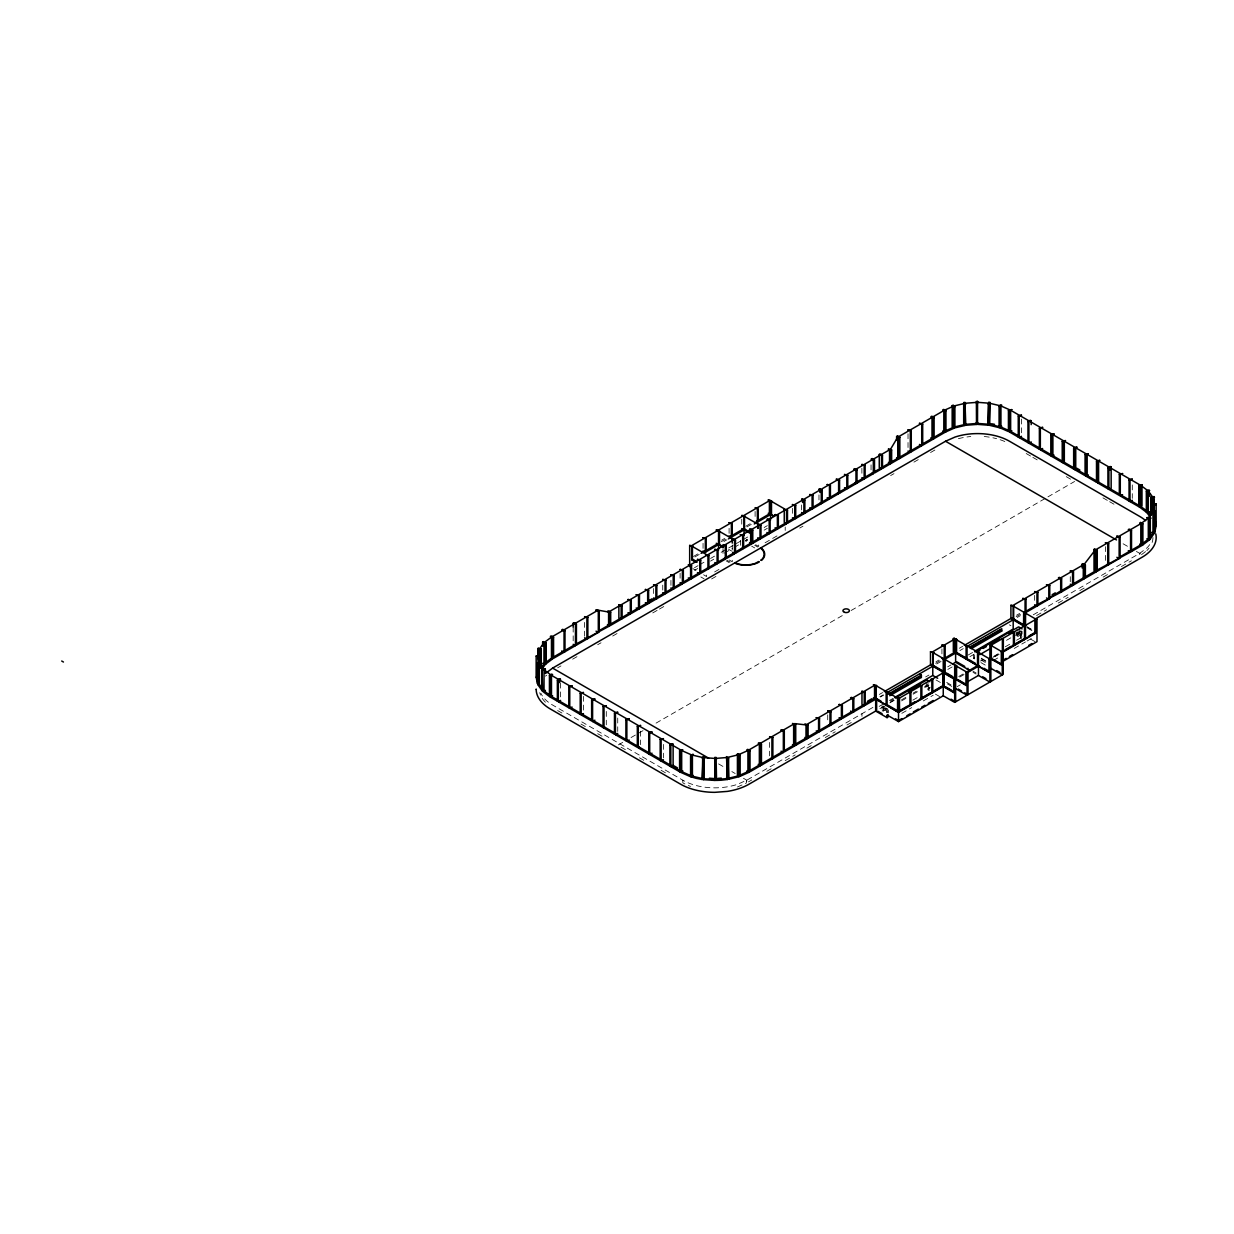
<?xml version="1.0" encoding="UTF-8"?>
<svg xmlns="http://www.w3.org/2000/svg" width="1234" height="1234" viewBox="0 0 1234 1234"><rect width="100%" height="100%" fill="white"/><g stroke="black" fill="none" stroke-linecap="round" stroke-linejoin="round"><path stroke-width="0.75" stroke-dasharray="5 3.75" d="M545.428 676.139L546.662 675.214M1145.522 551.613L1140.031 555.747L1140.031 553.11M693.462 556.441L697.92 553.865M721.674 540.168L724.636 538.44M745.799 526.224L752 522.645M694.881 556.95L699.539 554.251M721.319 541.68L725.777 539.104M746.94 526.887L753.141 523.309M723.957 541.479L726.919 539.767M694.511 567.702L697.966 565.712M699.616 564.756L704.583 561.886M710.537 558.462L714.532 556.148M721.134 552.338L747.665 537.021M764.154 527.504L767.347 525.653M694.511 570.355L697.719 568.504M710.537 561.1L713.73 559.249M724.404 553.094L732.58 548.374M734.215 547.418L740.755 543.639M764.154 530.142L767.347 528.291M714.625 571.928L721.042 568.226M765.08 542.79L779.456 534.492M557.629 667.841L560.961 665.913M572.653 659.172L579.317 655.316M597.688 644.719L601.02 642.791M612.712 636.034L619.391 632.178M652.771 612.912L657.784 610.012M659.45 609.056L664.463 606.156M711.617 578.947L718.157 575.152M799.725 528.059L802.948 526.208M890.639 475.568L893.971 473.655M913.931 462.133L918.929 459.249M930.559 452.523L937.223 448.682M622.723 742.359L617.725 745.259L617.725 742.621M631.068 737.546L646.061 728.893M656.072 723.109L842.822 615.288M851.167 610.475L1046.262 497.842M1047.928 496.87L1074.598 481.476M879.302 694.464L882.603 692.567M935.943 661.763L938.935 660.036M959.296 648.282L962.628 646.354M1016.538 615.226L1019.654 613.437M935.588 663.29L941.573 659.835M1016.122 616.784L1020.796 614.085M879.935 696.732L883.236 694.835M936.729 663.954L941.218 661.362M959.913 650.565L963.245 648.637M1017.263 617.447L1020.379 615.643M880.428 696.994L883.482 695.236M872.916 707.39L746.786 780.197L737.423 784.346A45.226 26.115 0 0 1 682.834 780.197L552.616 705.03A45.226 26.115 0 0 1 540.908 693.323M925.639 676.942L928.94 675.044M1033.259 614.81L1139.707 553.356L1146.895 547.942A45.226 26.115 0 0 0 1151.415 541.649M748.452 781.878L751.799 779.95M766.823 771.281L773.502 767.425M785.179 760.668L795.205 754.884M806.882 748.143L813.561 744.287M825.253 737.546L835.264 731.762M846.94 725.021L853.619 721.165M879.163 706.419L883.852 703.704M889.436 700.48L893.138 698.336M947.681 666.854L950.982 664.956M968.243 654.992L973.225 652.107M1036.591 615.535L1046.571 609.766M1058.217 603.04L1068.181 597.287M1079.827 590.562L1086.491 586.721M1103.119 577.111L1109.767 573.27M1121.413 566.56L1131.393 560.791M890.393 700.974L893.694 699.061M890.424 702.053L893.724 700.156M879.935 708.609L883.236 706.696M889.837 702.886L894.804 700.033M947.805 669.414L952.509 666.715M969.909 656.658L974.891 653.789M884.963 706.527L883.251 707.514L885.534 708.84L887.246 707.853M973.41 654.73L973.41 658.246L975.122 657.259M1021.521 638.456L1020.364 637.793L1020.364 630.975L1021.521 631.638L1021.521 635.818L1020.364 635.155L1022.076 634.168L1019.747 632.826L1018.035 633.813L1016.878 633.135L1018.59 632.147L1018.59 634.785L1016.878 635.788L1016.878 628.97M882.094 711.046L883.822 710.044L884.963 710.707L884.963 707.93M901.545 699.817L906.496 696.948M913.114 693.138L916.415 691.225M924.682 686.459L927.983 684.546M1016.816 633.273L1021.629 630.481M901.576 700.897L906.527 698.028M913.129 694.218L918.081 691.364M924.682 687.554L929.696 684.654L929.696 688.834L927.983 689.821L927.983 681.692M1006.497 640.323L1011.51 637.423M1013.176 636.466L1021.521 631.638M925.13 686.197L926.271 686.86L927.983 685.873L926.842 685.209M888.387 709.905L888.387 712.681L887.246 712.033L885.534 713.021L885.534 707.745L889.637 710.105M928.554 685.394L928.554 688.171L930.266 687.184M1016.878 635.788L1018.035 636.451L1019.747 635.464L1022.076 636.806L1022.076 631.376M1020.364 637.793L1022.076 636.806M912.836 700.156L919.438 696.346M980.567 661.054L982.85 659.743M1005.34 646.755L1010.152 643.978M1016.585 640.261L1023.001 636.559M958.756 676.51L963.446 673.795M993.879 656.241L998.414 653.619M992.83 657.383L998.877 653.897M959.713 677.065L964.402 674.35M994.82 656.781L999.355 654.159M901.823 713.329L911.741 707.606M923.31 700.927L933.228 695.205M993.324 660.514L999.741 656.797M1014.209 648.452L1025.454 641.958M1027.058 641.032L1031.871 638.256M957.198 686.644L960.314 684.839M737.423 786.983L746.369 783.035L746.369 780.397M1026.194 453.526L1031.192 456.41M1032.873 457.382L1037.871 460.267M1066.253 476.648L1071.266 479.548M1102.98 497.857L1107.993 500.757M1109.659 501.714L1114.672 504.598M1123.11 543.778L1128.092 546.647M1136.391 551.444L1139.707 553.356L1139.707 555.994M1027.058 626.718L1033.043 630.158M1026.58 626.98L1034.061 631.299M1027.598 628.121L1032.087 630.713M1009.381 624.851L1010.908 625.731M1030.591 639.089L1035.079 641.68M1015.783 632.07L1022.307 635.834M1015.89 633.227L1018.59 634.785M981.246 658.154L987.169 661.563M981.477 658.941L987.339 662.334M981.015 659.989L986.938 663.414M973.41 658.246L974.567 658.91L974.567 654.73M980.922 662.581L986.907 666.036M755.64 544.718L758.694 546.477L758.694 542.79M972.901 671.142L976.156 673.024M754.699 545.274L757.738 547.032M973.04 672.314L976.032 674.042M751.645 546.153L754.699 547.911M728.631 549.331L731.685 551.089M946.663 682.371L951.136 684.963M947.465 683.929L952.37 686.767M729.201 559.989L732.256 561.748L732.256 558.061M936.051 679.98L940.94 682.803M727.104 560.313L730.158 562.072M726.163 560.868L729.201 562.627M928.554 688.171L929.696 688.834M927.983 689.821L929.356 690.624M935.341 694.079L939.83 696.67M692.906 568.627L695.961 570.386M703.565 574.782L706.619 576.54L706.619 572.854M700.866 576.972L704.059 578.808M718.574 763.908L725.222 767.749M731.855 771.574L735.171 773.502M743.47 778.284L746.786 780.197L746.786 782.834M557.629 710.553L564.308 714.409M580.998 724.049L587.677 727.906M597.688 733.69L604.367 737.546M621.057 747.187L627.736 751.028M639.428 757.784L644.426 760.668M661.131 770.309L667.795 774.165M1132.288 484.916L1132.288 498.351M1105.448 546.631L1105.448 561.979M1070.279 576.679L1070.279 582.325M1034.647 595.359L1034.647 602.886M1021.49 419.036L1021.49 434.383M1019.747 628.646L1019.747 635.464M1018.035 629.633L1018.035 636.451M941.928 648.883L941.928 654.544M926.271 682.68L926.271 686.86M908.023 433.766L908.023 449.114M887.246 709.241L887.246 712.033M886.675 708.393L886.675 711.925M883.822 705.879L883.822 710.044M883.251 706.419L883.251 711.694M882.094 705.755L882.094 709.272M871.05 464.848L871.05 470.493M861.964 713.699L861.964 716.337M861.887 468.241L861.887 475.784M827.706 714.841L827.706 722.368M818.975 494.911L818.975 500.557M801.606 504.937L801.606 510.583M792.459 508.331L792.459 515.874M785.21 527.026L785.21 530.419M769.63 742.436L769.63 755.856M755.1 511.431L755.1 518.974M741.742 519.144L741.742 526.687M740.385 540.291L740.385 545.937M732.256 544.981L732.256 550.626M729.093 528.337L729.093 533.983M723.016 548.42L723.016 555.963M703.056 543.361L703.056 549.022M682.834 780.197L682.834 782.834A45.226 26.115 0 0 0 690.516 786.397M680.104 573.208L680.104 580.736M670.941 580.366L670.941 586.027M663.414 744.411L663.414 757.846M662.751 585.101L662.751 590.762M653.588 588.51L653.588 596.053M640.569 731.222L640.569 744.657M617.725 718.034L617.725 731.469M606.295 711.447L606.295 724.867M584.607 622.414L584.607 637.762M583.451 696.331L583.451 711.679M573.178 627.088L573.178 642.436M560.606 683.142L560.606 698.49M545.428 702.254A45.226 26.115 0 0 1 539.752 692.613M1152.957 537.53A45.226 26.115 0 0 1 1151.415 544.287M1149.039 548.158A45.226 26.115 0 0 1 1146.895 550.58M958.386 438.687A45.226 26.115 0 0 1 970.772 436.527M984.254 436.527A45.226 26.115 0 0 1 996.64 438.687M1000.126 439.736A45.226 26.115 0 0 1 1005.047 441.633"/><path stroke-width="1.5" d="M977.513 424.373L977.575 402.33L988.419 403.132L988.095 425.175L977.513 424.373L977.636 422.506M536.173 656.072L539.52 655.547L536.173 656.072L536.142 677.327L537.53 683.806L539.15 683.621M536.142 689.204L536.173 689.05A48.481 27.996 0 0 0 550.333 708.979L680.536 784.161A48.512 28.012 0 0 0 714.81 792.336L727.35 791.395A48.512 28.012 0 0 0 749.069 784.161L875.677 711.062L887.092 717.664L888.048 714.471M1152.818 511.601L1152.818 503.935L1156.104 503.811L1156.181 525.684L1154.793 532.132L1154.793 511.03L1151.415 511.308L1154.793 511.03M1153.158 510.907L1154.561 504.567M783.158 751.29L760.298 764.478L761.455 765.142L761.455 744.04L759.157 742.729L758.216 743.269L760.499 744.596L760.499 765.697L750.025 771.744L750.025 750.642L747.742 749.316L746.786 749.871L749.069 751.182L749.069 772.283L740.153 776.294L740.153 755.193L738.163 753.696L737.423 754.02L739.027 755.624L739.027 776.726L728.615 779.271L728.615 758.17L726.518 756.627L727.35 779.518L721.134 780.227L716.538 780.397L716.106 757.414L714.81 757.522L715.196 780.459L703.596 779.672L704.012 756.689L703.102 756.627L702.269 779.518L696.269 778.346L691.796 777.065L691.796 755.964L693.045 754.221L690.577 755.624L690.577 776.726L680.536 772.283L680.536 751.182L682.834 749.871L679.595 750.642L679.595 771.744L680.736 771.08L680.736 749.979L551.475 675.353L551.475 696.454L569.938 707.113L568.797 707.776L558.323 701.73L558.323 680.628L560.606 679.302L559.665 678.762L557.367 680.073L557.367 701.174L558.524 700.526M703.596 779.672L704.012 777.806M537.885 655.424L539.351 649.223L539.351 684.33L542.513 688.773M988.095 425.175L988.742 402.207L990.054 402.361L989.221 425.252L999.077 427.612L999.802 426.763L999.802 405.662L989.637 403.256L989.637 424.357L999.802 426.763M989.221 425.252L990.054 423.463M702.269 779.518L702.686 757.522L692.413 755.1L692.413 776.201L702.686 778.623M543.562 690.269L542.034 690.624L537.793 684.577L538.225 648.251L541.263 648.976L541.263 668.165M1150.983 514.455L1150.983 497.194L1154.099 496.577L1154.53 532.903L1150.289 538.949L1150.289 517.848L1146.895 517.617L1150.289 517.848M890.501 449.284L897.75 437.175L897.75 458.277L891.951 461.639M1152.972 511.555L1148.761 517.493L1148.761 538.595M1149.81 537.114L1152.972 532.656L1152.972 497.549L1154.453 503.873M540.908 664.817L541.263 648.976M542.297 668.627L545.428 664.278L545.983 642.744L542.636 642.235L542.636 646.076M691.796 777.065L693.045 775.322M540.816 668.242L544.024 663.799L544.024 642.698L539.752 648.606L539.752 656.287M1084.239 564.277L1095.16 550.056L1095.16 571.157L1085.797 576.556M999.077 427.612L999.077 406.51L1000.543 404.798L1001.746 405.153L1000.126 406.757L1000.126 427.859L1008.425 431.545L1008.425 410.444L1011.787 409.595L1008.425 410.444M1000.126 427.859L1001.746 426.254M690.577 776.726L691.395 775.924L691.395 754.822L681.677 750.534L681.677 771.636L691.395 775.924M1149.687 518.542L1149.687 539.644L1142.885 544.857L1141.712 544.179L1141.712 523.077L1148.299 518.079L1148.299 539.181L1141.712 544.179M544.688 663.275L551.475 658.2L551.475 637.099L544.688 642.174L544.688 663.275L545.983 663.846L552.616 658.863L552.616 637.762L550.333 636.436L551.289 635.896L553.572 637.207L553.572 658.308L564.046 652.262L564.046 631.16L561.748 629.849L562.704 629.294L564.987 630.62L564.987 651.722L563.845 651.058M545.428 673.502L552.616 668.103L945.537 441.248L954.9 437.098A45.226 26.115 0 0 1 1009.489 441.248L1139.707 516.429A45.226 26.115 0 0 1 1145.661 520.671M759.326 561.917L759.172 562.025A18.896 10.905 0 0 1 734.538 563.074M761.347 560.437L761.949 560.005A18.896 10.905 0 0 0 760.977 547.803M1141.99 524.342L1142.885 523.756L1140.54 522.398L1139.707 523.015L1141.99 524.342L1141.99 545.443L1131.516 551.49L1130.375 550.827M689.667 545.443L692.906 546.215L689.667 545.443L689.667 566.653M691.765 545.551L769.399 500.726L769.399 513.915L756.241 521.519L757.383 522.183L757.383 508.994L755.1 507.668L758.154 508.547L758.154 521.735L756.997 521.072M706.11 538.595L703.056 537.716L706.11 538.595L706.11 551.783L704.969 551.12M719.499 530.867L716.26 530.096L719.499 530.867L719.499 544.055L706.11 551.783M732.148 523.555L729.093 522.676L732.148 523.555L732.148 536.744L731.006 536.096M744.04 516.691L744.981 516.151L741.742 515.38L744.04 516.691L744.04 535.433M771.497 500.834L768.258 500.063L771.497 500.834L771.497 514.023L758.154 521.735M573.178 627.088L573.178 623.247L574.134 622.707L576.417 624.018L576.417 645.12L575.275 644.472L609.735 625.885L609.735 612.696L607.452 611.385L608.408 610.83L610.691 612.157L610.691 625.345L621.149 619.298L621.149 606.11L618.866 604.783L618.866 617.972L621.149 619.298M896.609 440.353L896.609 436.527L897.565 435.972L899.848 437.283L899.848 458.4L898.707 457.737L921.551 444.548M552.431 636.559L598.12 610.167L608.593 612.033L608.593 625.222L599.616 630.404M909.18 430.589L898.707 436.635L898.892 458.94L891.642 463.136L891.642 449.947L888.403 449.176L891.642 449.947M910.121 430.034L920.595 423.987M921.551 423.447L932.009 417.401L932.009 438.502L923.047 443.685M932.966 416.845L943.825 410.583L943.809 431.684L932.966 437.947L934.107 438.61L944.966 432.347L944.966 411.246L942.683 409.935L943.655 409.395L945.954 410.721L945.954 431.823L953.99 428.26L953.99 407.158L952.17 405.585L953.28 405.153L954.9 406.757L954.9 427.859L964.957 425.468L964.957 404.351L963.692 402.608L964.973 402.361L965.806 425.252L976.495 424.45L976.387 402.392L965.389 403.256M552.616 637.762L553.572 637.207M564.046 631.16L564.987 630.62M573.178 623.247L576.417 624.018M587.847 617.432L584.607 616.661L587.847 617.432L587.847 638.533L586.69 637.87M599.261 610.83L596.022 610.059L599.261 610.83L599.261 631.931M899.848 437.283L896.609 436.527M911.263 430.697L908.023 429.926L911.263 430.697L911.263 451.798L910.121 451.135M922.693 424.095L919.453 423.339L922.693 424.095L922.693 445.212L933.166 439.165L933.166 418.064L930.868 416.737L931.824 416.182L934.107 417.508L934.107 438.61M933.166 418.064L934.107 417.508M944.966 411.246L945.954 410.721M701.097 553.356L718.358 543.392M730.235 536.528L743.84 528.676L748.035 531.098M691.95 546.77L691.95 559.958L692.906 559.403L695.961 561.162M728.415 538.903L731.376 537.191L731.376 524.003M732.148 536.744L744.981 529.34M754.283 523.972L757.383 522.183M618.866 604.783L622.106 605.555L622.106 618.743L620.964 618.08M732.256 543.099L732.256 539.335L733.197 538.78L735.479 540.091L735.479 553.279L734.338 552.631M749.532 533.119L749.532 529.34L750.488 528.8L752.771 530.111L752.771 543.299L751.629 542.652M757.738 528.383L757.738 524.604L758.694 524.064L760.977 525.375L760.977 538.564L769.183 533.828L769.183 520.64L766.9 519.329L767.841 518.774L770.124 520.1L770.124 533.289L768.983 532.625M784.253 509.303L786.536 510.614L786.536 523.818L784.253 522.491L784.253 509.303L787.493 510.074L787.493 523.262L786.351 522.599M804.846 500.048L801.606 499.276L804.846 500.048L804.846 513.236L803.704 512.573M822.214 490.021L818.975 489.266L822.214 490.021L822.214 503.21L821.057 502.562M879.256 454.451L881.539 455.778L881.539 468.966L879.256 467.64L879.256 454.451L880.197 453.911L882.48 455.223L882.48 468.411L881.338 467.763L889.544 463.012L889.544 449.824L734.338 539.443M609.55 611.493L620.008 605.447M620.964 604.891L629.17 600.156M630.127 599.616L637.376 595.42M638.317 594.881L646.523 590.13M647.48 589.59L654.73 585.394M655.686 584.854L663.892 580.119M664.833 579.564L672.083 575.383M673.039 574.828L681.245 570.093M682.201 569.537L689.451 565.357M690.392 564.802L698.598 560.066M699.555 559.526L706.804 555.331M707.761 554.791L715.967 550.056M716.908 549.5L724.157 545.32M725.114 544.765L733.397 539.983M609.735 612.696L610.691 612.157M621.149 606.11L622.106 605.555M631.268 600.264L628.029 599.493L631.268 600.264L631.268 613.452L630.127 612.804L609.55 624.682M639.459 595.528L636.235 594.757L639.459 595.528L639.459 608.717L638.317 608.069M648.621 590.253L645.382 589.482L648.621 590.253L648.621 603.441L647.48 602.778L631.577 611.956M656.827 585.518L653.588 584.746L656.827 585.518L656.827 598.706L655.686 598.043M665.974 580.227L662.751 579.456L665.974 580.227L665.974 593.415L664.833 592.752L648.93 601.945M674.18 575.491L670.941 574.72L674.18 575.491L674.18 588.68L673.039 588.016M683.343 570.201L680.104 569.429L683.343 570.201L683.343 583.389L690.593 579.209L690.593 566.02L688.31 564.694L691.549 565.465L691.549 578.653L690.392 577.99M690.593 566.02L691.549 565.465M700.696 560.174L697.457 559.418L700.696 560.174L700.696 573.363L707.946 569.183L707.946 555.994L705.663 554.683L708.902 555.439L708.902 568.627L707.761 567.979M707.946 555.994L708.902 555.439M718.049 550.163L714.825 549.392L718.049 550.163L718.049 563.352L725.314 559.156L725.314 545.968L723.016 544.657L726.255 545.428L726.255 558.616L734.538 553.835L734.538 540.646L732.256 539.335M725.314 545.968L726.255 545.428M734.538 540.646L735.479 540.091M743.624 535.402L740.385 534.63L743.624 535.402L743.624 548.59L751.814 543.855L751.814 530.666L749.532 529.34M751.814 530.666L752.771 530.111M757.738 524.604L760.977 525.375M769.183 520.64L770.124 520.1M778.33 515.365L775.091 514.593L778.33 515.365L778.33 528.553L777.189 527.89L761.471 536.96M786.536 510.614L787.493 510.074M795.699 505.338L792.459 504.567L795.699 505.338L795.699 518.527L794.557 517.864M813.052 495.312L809.812 494.541L813.052 495.312L813.052 508.501L811.91 507.837M830.405 485.286L827.181 484.53L830.405 485.286L830.405 498.474L829.263 497.826M839.567 480.011L836.328 479.239L839.567 480.011L839.567 493.199L838.426 492.536M847.773 475.275L844.534 474.504L847.773 475.275L847.773 488.463L846.632 487.8M856.998 469.938L854.715 468.627L853.681 469.213L855.98 470.54L856.998 469.938L856.998 483.126L855.856 482.479M865.127 465.249L861.887 464.478L865.127 465.249L865.127 478.437L863.985 477.774L873.364 472.36M874.505 459.835L872.222 458.508L871.05 459.187L873.333 460.513L874.505 459.835L874.505 473.023L881.539 468.966M881.539 455.778L882.48 455.223M647.788 601.282L652.138 598.768M732.718 552.246L734.538 553.835M553.927 656.797L574.319 645.012M666.283 591.919L682.201 582.726M683.651 581.893L698.598 573.255M701.005 571.866L715.967 563.244M716.908 562.689L725.114 557.953M726.764 556.997L742.482 547.927M744.117 546.986L759.836 537.916M778.839 526.933L863.029 478.329M874.767 471.558L880.397 468.303M564.987 651.722L575.46 645.675L575.46 624.574M576.417 645.12L586.89 639.073L586.89 617.972M587.847 638.533L598.305 632.487L598.305 611.385M622.106 618.743L630.312 614.008L630.312 600.819M631.268 613.452L638.518 609.272L638.518 596.084M639.459 608.717L647.665 603.981L647.665 590.793M648.621 603.441L655.871 599.246L655.871 586.057M656.827 598.706L665.033 593.97L665.033 580.782M665.974 593.415L673.224 589.235L673.224 576.031M674.18 588.68L682.387 583.944L682.387 570.756M691.549 578.653L699.74 573.918L699.74 560.73M708.902 568.627L717.108 563.892L717.108 550.703M735.479 553.279L742.667 549.145L742.667 535.957M752.771 543.299L760.021 539.119L760.021 525.931M770.124 533.289L777.389 529.093L777.389 515.905M778.33 528.553L786.536 523.818M787.493 523.262L794.742 519.067L794.742 505.878M795.699 518.527L803.889 513.791L803.889 500.603M804.846 513.236L812.095 509.056L812.095 495.867M813.052 508.501L821.258 503.765L821.258 490.577M822.214 503.21L829.464 499.03L829.464 485.841M830.405 498.474L838.611 493.739L838.611 480.55M839.567 493.199L846.817 489.003L846.817 475.815M847.773 488.463L855.98 483.728L855.98 470.54M856.998 483.126L864.17 478.993L864.17 465.804M865.127 478.437L873.333 473.702L873.333 460.513M882.48 468.411L890.686 463.676L890.686 450.487M899.848 458.4L910.322 452.354L910.322 431.252M911.263 451.798L921.736 445.752L921.736 424.65M542.636 670.216L545.428 669.275L542.034 669.522L542.636 691.318L549.438 696.531L549.438 675.43L551.783 674.072L552.616 674.689L550.333 676.016L550.333 697.117L557.367 701.174M1018.251 415.966L1021.49 415.195L1018.251 415.966L1018.251 437.067L1019.392 436.42M550.333 697.117L552.616 695.791M1009.489 410.907L1009.489 432.008L1011.787 430.697M568.797 686.675L572.036 685.903L568.797 686.675L568.797 707.776M1019.392 415.303L1010.646 410.259L1010.646 431.36L1029.11 442.019L1027.968 442.682L1027.968 421.581L1030.251 420.254L1031.192 420.809L1031.192 424.635M1027.968 421.581L1031.192 420.809M558.323 701.73L560.606 700.403M1019.207 416.521L1019.207 437.623L1021.49 436.296M580.211 693.261L583.451 692.49L580.211 693.261L580.211 714.363L581.368 713.715L591.287 719.437M1039.383 428.167L1042.622 427.396L1039.383 428.167L1039.383 449.269L1040.524 448.605L1051.954 455.207L1051.954 434.106L1041.481 428.059M569.753 687.215L569.753 708.316L572.036 707.005M1028.909 422.121L1028.909 443.222L1031.192 441.911M591.641 699.863L594.881 699.092L591.641 699.863L591.641 720.964L581.168 714.918L581.168 693.817M1050.813 434.769L1054.037 433.998L1050.813 434.769L1050.813 455.87L1051.954 455.207M581.168 714.918L583.451 713.591M1040.339 428.722L1040.339 449.824L1042.622 448.497M603.056 706.45L606.295 705.678L603.056 706.45L603.056 727.551L604.197 726.903M1062.227 441.356L1065.466 440.584L1062.227 441.356L1062.227 462.457L1063.369 461.794L1063.369 440.692L1052.895 434.646L1052.895 455.762L1063.369 461.794M592.598 700.403L592.598 721.504L594.881 720.193M1051.754 435.309L1051.754 456.41L1054.037 455.099M614.486 713.051L617.725 712.28L614.486 713.051L614.486 734.153L615.627 733.49M1073.657 447.957L1076.881 447.186L1073.657 447.957L1073.657 469.059L1074.799 468.396L1064.325 462.349L1063.184 463.012L1063.184 441.911M604.012 707.005L604.012 728.106L605.154 727.443M625.9 719.638L629.139 718.867L625.9 719.638L625.9 740.739L627.042 740.091L636.975 745.814M1085.072 454.544L1088.311 453.773L1085.072 454.544L1085.072 475.645L1074.598 469.599L1074.598 448.497M615.442 713.591L615.442 734.708L617.725 733.382M1074.598 469.599L1076.881 468.288L1079.873 470.015M637.33 726.24L640.569 725.469L637.33 726.24L637.33 747.341L626.857 741.295L626.857 720.193M1096.502 461.146L1099.725 460.375L1096.502 461.146L1096.502 482.247L1097.643 481.584L1087.169 475.537L1087.169 454.436L1097.643 460.483L1097.442 482.787L1107.916 488.834L1109.057 488.186M626.857 741.295L629.139 739.984M1086.028 455.099L1086.028 476.201L1088.311 474.874M648.745 732.826L651.984 732.055L648.745 732.826L648.745 753.928L649.886 753.28M1107.916 488.834L1107.916 467.732L1111.155 466.961L1111.155 488.062L1108.872 489.389L1108.872 468.288L1111.155 466.961M638.287 726.78L638.287 747.897L639.428 747.233M1097.442 482.787L1098.584 482.139L1120.487 494.772M660.175 739.428L663.414 738.657L660.175 739.428L660.175 760.53L661.316 759.866M1119.331 474.334L1122.57 473.563L1119.331 474.334L1119.331 495.436L1108.872 489.389M649.701 733.382L649.701 754.483L651.984 753.172M671.018 765.481L669.877 766.129L669.877 745.028L672.16 743.716L673.116 744.256L673.116 765.358L677.497 767.887M1129.048 479.933L1132.288 479.162L1129.048 479.933L1129.048 501.035L1130.19 500.372M669.877 745.028L673.116 744.256M661.131 739.984L661.131 761.085L663.414 759.758M1120.287 474.874L1120.287 495.975L1122.57 494.664M1121.428 495.328L1139.892 505.986L1138.751 506.65L1138.751 485.533L1141.99 484.777L1141.99 505.878L1139.707 507.189L1146.34 512.172L1147.635 511.601L1140.848 506.526L1140.848 485.425L1147.635 490.5M1138.751 485.533L1141.99 484.777M670.833 745.583L670.833 766.684L673.116 765.358M1130.005 480.489L1130.005 501.59L1132.288 500.264M680.536 772.283L682.834 770.972M1094.018 549.392L1096.301 550.719L1096.301 571.82L1094.018 570.494L1094.018 549.392L1097.257 550.163L1097.257 571.265L1096.116 570.602L1130.575 552.03L1130.575 530.928L1128.292 529.617L1129.233 529.062L1131.516 530.389L1131.516 551.49M748.884 749.979L759.357 743.932L759.357 765.034L750.38 770.217M760.298 743.377L793.632 724.142L793.632 745.243L784.654 750.426M1096.116 549.5L1106.59 543.469M1107.53 542.914L1118.004 536.867M1118.96 536.312L1129.434 530.265M1130.375 529.725L1140.848 523.679L1140.848 544.78L1120.457 556.549M749.069 751.182L750.025 750.642M760.499 744.596L761.455 744.04M772.87 737.454L769.63 736.683L772.87 737.454L772.87 758.555L771.728 757.892M784.3 730.852L781.06 730.081L784.3 730.852L784.3 751.953L794.773 745.907L794.773 724.805L792.49 723.479L795.729 724.25L795.729 745.351L794.573 744.704L806.003 738.102L806.003 724.913L794.573 723.602M794.773 724.805L795.729 724.25M1096.301 550.719L1097.257 550.163M1108.672 543.577L1105.448 542.806L1108.672 543.577L1108.672 564.678L1107.53 564.015M1120.102 536.975L1116.863 536.204L1120.102 536.975L1120.102 558.077M1130.575 530.928L1131.516 530.389M861.964 691.287L864.247 692.598L864.247 705.786L861.964 704.475L861.964 691.287L865.204 692.058L865.204 705.246L864.062 704.583M930.498 651.722L933.737 652.477L930.498 651.722L930.498 664.91L884.254 691.611M953.342 638.533L956.581 639.289L956.581 652.477L967.055 658.524L966.099 659.079L953.342 651.722L953.342 638.533L956.581 639.289M1010.908 605.292L1014.147 606.064L1010.908 605.292L1010.908 618.481L1024.498 626.456L1025.562 625.854M1082.141 567.933L1082.141 564.169L1083.097 563.614L1085.38 564.941L1085.38 578.129L1096.301 571.82M806.959 724.358L874.536 685.348L874.536 698.537M932.596 651.83L954.484 639.181L954.484 652.37L943.254 659.079L943.254 672.268M1013.006 605.4L1083.282 564.817L1083.282 578.006L1050.18 597.133M808.1 725.021L804.861 724.25L808.1 725.021L808.1 738.21L806.959 737.546L841.218 717.772L842.359 718.435L852.833 712.388L852.833 699.2L850.55 697.873L851.506 697.333L853.789 698.645L853.789 711.833L852.648 711.17M819.515 718.435L816.276 717.664L819.515 718.435L819.515 731.623L818.373 730.96M830.945 711.833L827.706 711.062L830.945 711.833L830.945 725.021L829.803 724.358M842.359 705.246L839.12 704.475L842.359 705.246L842.359 718.435M852.833 699.2L853.789 698.645M864.247 692.598L865.204 692.058M875.677 686.011L876.634 685.456L873.394 684.685L875.677 686.011L875.677 711.062M945.167 645.891L941.928 645.12L945.167 645.891L945.167 672.268L943.254 673.363L942.298 672.823L943.732 671.99L933.259 665.944L933.259 652.755L966.577 671.99L966.577 685.178L944.689 672.545M1026.009 599.215L1022.785 598.444L1026.009 599.215L1026.009 612.403L1024.868 611.74M1037.887 592.351L1034.647 591.58L1037.887 592.351L1037.887 605.539L1036.745 604.876L1060.685 592.382L1060.685 579.193L1058.402 577.882L1059.358 577.327L1061.641 578.638L1061.641 591.826L1060.5 591.179M1049.764 585.502L1046.525 584.731L1049.764 585.502L1049.764 598.691M1060.685 579.193L1061.641 578.638M1073.503 571.789L1070.279 571.018L1073.503 571.789L1073.503 584.978L1072.361 584.314M1082.141 564.169L1085.38 564.941M867.409 701.328L871.898 698.737M964.294 645.397L1010.908 618.481M1052.155 594.665L1055.286 592.86M842.714 716.908L875.492 697.981M887.092 704.691L886.151 705.246L886.151 692.058L888.048 692.058M931.639 665.558L932.596 665.018L931.454 664.355M966.099 659.079L966.099 645.891L968.011 645.891M1012.05 619.144L1013.006 618.589M1024.621 625.299L1023.557 625.916L1023.665 612.666L1035.789 605.431M761.455 765.142L771.913 759.095L771.913 737.994M772.87 758.555L783.343 752.509L783.343 731.407M795.729 745.351L807.144 738.765L807.144 725.577M808.1 738.21L818.574 732.163L818.574 718.975M819.515 731.623L829.988 725.577L829.988 712.388M830.945 725.021L841.403 718.975L841.403 705.786M853.789 711.833L864.247 705.786M865.204 705.246L876.634 698.645L881.122 701.236M886.536 692.922L933.737 665.681L942.714 670.849M956.581 652.477L944.211 659.635L941.928 658.308M966.577 646.724L1014.147 619.252M1024.498 639.644L1023.557 639.104L1013.438 644.935L1014.394 645.49L1024.498 639.644L1024.621 613.205L1025.562 612.666L1024.621 612.11M1026.009 612.403L1036.946 606.095L1036.946 592.906M1037.887 605.539L1048.807 599.23L1048.807 586.042M1061.641 591.826L1072.562 585.533L1072.562 572.345M1073.503 584.978L1084.424 578.669L1084.424 565.481M1097.257 571.265L1107.731 565.218L1107.731 544.117M1108.672 564.678L1119.145 558.632L1119.145 537.53M888.048 694.356L921.366 675.121L921.366 677.435L889.714 695.714M969.615 647.264L1001.777 628.708L1001.777 631.006L971.22 648.652M889.853 693.863L919.839 676.556L921.366 677.435M969.693 647.773L1000.25 630.127L1001.777 631.006M894.804 697.395L932.781 675.461L937.686 678.284M952.509 664.077L955.625 662.272L970.047 670.586M974.891 651.151L1013.191 629.032L1013.191 606.619M975.014 652.03L1018.59 626.872L1022.076 628.893M895.36 698.105L926.842 679.934L929.881 681.692M910.26 690.608L920.163 684.885M976.726 652.154L979.935 650.287M983.143 648.436L986.367 646.585M991.18 643.809L999.216 639.166M1008.857 633.597L1012.065 631.746M1035.542 618.774L1141.99 557.305A48.419 27.95 0 0 0 1155.764 533.89M898.044 698.367L876.155 685.734L876.155 698.922L897.565 711.833L897.565 698.645L898.522 698.089L899.478 698.645L899.478 711.833L899 698.367L942.776 673.085L942.776 686.289L899 711.555M887.092 717.664L887.092 715.026L898.522 721.612L943.254 695.791L954.684 702.377L954.684 665.681L955.625 665.126L956.581 665.681L956.581 678.87L953.728 679.41L953.728 692.598L954.684 692.058M977.529 652.477L979.426 652.477L977.529 652.477L977.529 665.681M989.899 645.336L991.797 645.336L989.899 645.336L989.899 682.047L978.469 675.461L967.533 681.77M1036.036 618.697L1036.036 632.996L1035.079 632.44L1035.079 619.252L1036.036 618.697L1036.992 619.252L1036.992 641.68L1003.103 661.239M991.318 645.073L1035.557 619.53L1035.557 632.718L1001.9 652.138M886.151 692.058L887.092 692.598L887.092 705.786L888.048 705.246L897.025 710.429M897.565 698.645L899.478 698.645M910.893 692.058L908.995 692.058L910.893 692.058L910.893 705.246L909.936 704.691M921.844 685.734L919.932 685.734L921.844 685.734L921.844 698.922L920.888 698.367M932.781 679.41L930.883 679.41L932.781 679.41L932.781 692.598L931.84 692.058L942.298 686.011L953.728 692.598M954.684 665.681L956.581 665.681M966.099 645.891L967.055 646.446L967.055 659.635L968.011 659.079M1003.335 638.688L1001.437 638.688L1003.335 638.688L1003.335 651.876L1002.378 651.321M1014.394 632.302L1012.497 632.302L1014.394 632.302L1014.394 645.49M1036.992 619.252L1035.079 619.252M979.765 654.652L989.498 649.038M967.055 668.859L968.011 668.319M898.522 711.293L907.499 706.11M911.602 703.735L914.934 701.807M922.554 697.411L930.883 692.598L931.84 693.153L931.84 679.965M953.728 679.41L955.625 678.314M967.055 684.901L966.099 685.456L966.099 672.268L978.469 665.126M989.421 658.802L956.103 639.567L956.103 652.755L988.943 672.268L988.943 659.079L989.899 658.524L1001.792 664.848L991.318 658.802L991.318 645.613L1001.792 651.66M1001.314 665.126L1001.314 651.938L1002.27 651.382L1003.227 651.938L1003.227 674.35L954.684 702.377M1005.278 649.655L1011.047 646.323M1029.033 635.926L1035.557 632.163M899.478 711.833L909.936 705.786L909.936 692.598M910.893 705.246L920.888 699.477L920.888 686.289M921.844 698.922L931.84 693.153M932.781 692.598L944.211 686.011L944.211 646.446M979.426 665.681L967.055 672.823L966.099 672.268M991.797 658.524L988.943 659.079M1001.314 651.938L1002.27 652.477L1013.438 646.03L1013.438 632.841M1024.498 638.549L1025.454 639.104L1036.036 632.996M901.823 718.604L898.522 720.517L895.529 718.79M906.789 715.751L910.09 713.838M913.391 711.925L918.343 709.072M921.659 707.159L924.96 705.246M928.261 703.349L933.228 700.48M1002.964 660.221L1006.173 658.37M1009.381 656.503L1012.605 654.652M1028.662 645.382L1031.871 643.531M739.151 754.437L747.927 750.534L747.927 771.636L739.151 775.538L740.153 776.294M944.812 410.058L953.08 406.372L953.08 427.473L946.463 430.419M953.99 407.158L954.9 406.757M1146.34 512.172L1146.34 491.07L1148.947 489.913L1149.687 496.315M739.027 755.624L740.153 755.193M542.636 691.318L545.428 690.392M1146.34 491.07L1149.687 490.561M1150.983 518.295L1146.895 512.604L1149.687 511.663M954.098 405.955L964.325 403.487L964.325 424.589L954.098 427.057M727.998 778.392L738.225 775.924L738.225 754.822L727.998 757.29L728.615 779.271M964.957 404.351L965.806 404.15M727.35 758.416L728.615 758.17M1150.983 497.194L1154.53 497.317M537.793 684.577L539.351 684.33M537.53 662.704L540.908 662.982L537.53 662.704L537.53 683.806M976.387 423.493L965.389 424.357L965.806 425.252M716.322 758.355L726.934 757.522L726.934 778.623L716.322 779.456L716.538 780.397M717.849 778.392L721.319 778.13M715.196 759.357L716.538 759.296M1154.561 525.669L1156.104 524.913M536.173 677.173L539.366 677.327M977.575 423.432L988.419 424.234M988.095 404.073L989.221 404.15M709.411 778.207L714.81 778.623L715.196 780.459M702.269 758.416L703.596 758.571M1151.415 532.409L1154.53 532.903M537.793 648.991L540.908 649.47M991.55 423.756L994.558 424.342M999.077 406.51L1000.126 406.757M690.577 755.624L691.796 755.964M734.924 562.843L738.626 564.061A18.356 10.597 0 0 0 755.378 563.367L758.663 561.532M1146.895 538.718L1149.687 539.644M542.636 642.235L545.428 643.176M542.636 663.337L545.428 664.278M1009.597 409.765L1000.944 405.955L1000.944 427.057L1009.597 430.867M1020.348 415.858L1029.11 420.917M1030.051 421.457L1040.524 427.504M1074.799 447.294L1064.325 441.248L1064.325 462.349M1086.213 453.881L1075.739 447.849L1075.739 468.951L1084.717 474.118M1109.057 467.069L1098.584 461.038L1098.584 482.139M1110.014 467.624L1120.487 473.671M1121.428 474.226L1130.19 479.27M1131.146 479.825L1139.892 484.885M1107.916 467.732L1108.872 468.288M1030.051 442.574L1039.028 447.741M1009.489 432.008L1018.251 437.067M1019.207 437.623L1027.968 442.682M1028.909 443.222L1039.383 449.269M1040.339 449.824L1050.813 455.87M1051.754 456.41L1062.227 462.457M1063.184 463.012L1073.657 469.059M1086.028 476.201L1096.502 482.247M1120.287 495.975L1129.048 501.035M1130.005 501.59L1138.751 506.65M944.812 431.16L945.954 431.823M1139.707 544.117L1141.99 545.443M942.683 431.036L944.966 432.347M945.537 441.248L1116.477 539.937M1128.292 550.719L1130.575 552.03M930.868 437.839L933.166 439.165M1116.863 557.305L1119.145 558.632M919.453 444.441L921.736 445.752M1106.59 564.57L1107.731 565.218M908.023 451.027L910.322 452.354M896.609 457.629L898.892 458.94M888.403 462.364L890.686 463.676M1083.282 578.006L1084.424 578.669M1070.279 584.206L1072.562 585.533M872.191 473.038L873.333 473.702M861.887 477.666L864.17 478.993M1059.543 591.718L1060.685 592.382M854.823 483.065L855.98 483.728M1046.525 597.919L1048.807 599.23M844.534 487.692L846.817 489.003M1034.647 604.768L1036.946 606.095M837.47 493.091L838.611 493.739M827.181 497.718L829.464 499.03M1035.557 618.974L1013.669 606.341L1013.669 619.53L1025.084 626.116M1023.665 612.666L1024.621 613.205M820.116 503.102L821.258 503.765M1011.865 617.941L1023.125 624.435M1024.498 625.36L1025.454 625.916M809.812 507.729L812.095 509.056M801.606 512.465L803.889 513.791M784.731 509.025L771.019 501.112L771.019 514.3L774.073 516.059M792.459 517.756L794.742 519.067M1012.497 645.49L1013.438 646.03M768.258 513.267L773.595 516.336M775.091 527.782L777.389 529.093M993.293 659.388L1000.774 663.707M766.9 532.517L769.183 533.828M996.702 670.586L999.956 672.468M989.899 667.764L1002.27 674.905L1002.27 652.477M749.084 532.255L744.503 529.617L744.503 516.429L758.216 524.342L758.216 528.106M969.508 659.943L975.477 663.398M983.914 668.257L988.403 670.849M741.742 528.568L748.606 532.517M757.738 537.793L760.021 539.119M967.055 659.635L988.943 672.268M956.581 661.717L964.741 666.422M982.696 676.787L985.951 678.669M749.532 542.528L751.814 543.855M944.211 658.524L945.167 659.079M729.093 535.864L731.376 537.191M732.718 539.057L719.021 531.144L719.021 544.333L723.587 546.971M741.526 548.482L742.667 549.145M760.715 560.066L761.486 559.835A18.356 10.597 0 0 0 762.705 550.163L760.576 548.035M946.663 673.132L952.633 676.587M958.078 679.733L965.559 684.037M930.498 664.91L966.099 685.456M716.26 543.284L723.109 547.248M958.216 689.035L961.471 690.917M964.741 692.798L968.011 694.696L968.011 672.268L967.055 671.712L967.055 695.236L954.005 687.708M724.157 558.508L725.314 559.156M945.707 686.875L951.692 690.33M919.839 674.242L921.366 675.121M703.056 550.904L705.339 552.215L705.339 539.027M706.141 554.405L692.428 546.492L692.428 559.681L697.009 562.318M714.825 562.581L717.108 563.892M950.998 699.154L955.625 701.837L955.625 666.221M691.95 559.958L695.004 561.717M706.804 568.519L707.946 569.183M919.932 698.922L920.888 699.477M697.457 572.607L699.74 573.918M688.31 577.882L690.593 579.209M908.995 705.246L909.936 705.786M680.104 582.618L682.387 583.944M873.394 697.873L886.151 705.246M887.092 705.786L897.565 711.833M670.941 587.908L673.224 589.235M877.991 711.308L882.094 713.684M886.675 716.322L888.048 717.108M662.751 592.644L665.033 593.97M850.55 711.062L852.833 712.388M653.588 597.935L655.871 599.246M645.382 602.67L647.665 603.981M839.12 717.664L841.403 718.975M636.235 607.946L638.518 609.272M828.847 724.913L829.988 725.577M628.029 612.681L630.312 614.008M816.276 730.852L818.574 732.163M804.861 737.438L807.144 738.765M607.452 624.574L609.735 625.885M596.022 631.16L598.305 632.487M792.49 744.58L794.773 745.907M584.607 637.762L586.89 639.073M781.06 751.182L783.343 752.509M573.178 644.349L575.46 645.675M770.772 758.447L771.913 759.095M561.748 650.95L564.046 652.262M758.216 764.37L760.499 765.697M551.475 658.2L552.616 658.863M746.786 770.972L749.069 772.283M552.616 668.103L708.625 758.17M557.367 680.073L558.323 680.628M679.595 750.642L680.536 751.182M570.895 707.668L579.872 712.851M592.783 720.301L625.545 739.228M638.472 746.678L680.736 771.08M569.753 708.316L580.211 714.363M592.598 721.504L603.056 727.551M604.012 728.106L614.486 734.153M615.442 734.708L625.9 740.739M638.287 747.897L648.745 753.928M649.701 754.483L660.175 760.53M661.131 761.085L669.877 766.129M670.833 766.684L679.595 771.744M61.7 661.023L63.443 662.026M549.438 675.43L550.333 676.016M550.611 674.751L544.024 669.754L544.024 690.855L549.3 694.85M953.99 428.26L952.17 426.686L952.17 405.585M739.027 776.726L737.423 775.122L737.423 754.02M1150.412 515.056L1148.299 512.141L1148.299 491.024L1152.541 496.886L1152.541 504.552M964.957 425.468L963.692 423.709L963.692 402.608M539.351 663.229L543.562 669.152M726.518 777.728L727.35 779.518M1152.818 503.935L1156.181 504.583L1156.104 503.811M537.762 656.149L539.15 662.519M537.762 677.25L538.811 682.032M1155.764 521.997L1156.181 525.653M976.279 422.552L976.495 424.45M1151.415 497.796L1151.415 515.149M1146.895 491.502L1146.895 512.604M1142.885 523.756L1142.885 544.857M1139.707 486.088L1139.707 507.189M1110.199 466.421L1110.199 470.247M1094.974 548.852L1094.974 552.678M1025.562 612.666L1025.454 639.104M1025.068 599.755L1025.068 612.943M1019.747 627.551L1019.747 628.646M1002.378 639.227L1002.378 652.416M990.856 645.891L990.856 681.507M978.469 653.033L978.469 675.461M955.625 639.844L955.625 662.272M954.298 637.978L954.298 641.742M943.254 673.363L943.254 695.791M932.781 653.033L932.781 675.461M898.522 699.2L898.522 721.612M897.565 435.972L897.565 439.813M876.634 698.645L876.634 710.522M819.916 488.71L819.916 492.474M802.563 498.737L802.563 502.5M770.54 501.39L770.54 520.116M750.673 530.003L750.673 543.191M718.543 531.407L718.543 550.148M714.81 757.522L714.81 778.623M559.665 678.762L559.665 682.587M545.983 642.744L545.983 663.846M545.089 668.797L545.089 672.638M543.376 641.587L543.376 645.428M542.034 669.522L542.034 690.624M540.754 662.334L540.754 666.175M538.225 648.251L538.225 655.917M977.636 401.405L977.513 403.271L976.495 403.348L976.279 401.451L977.636 401.405M746.03 540.77L746.986 539.921L746.03 540.77M715.01 758.432L703.796 757.63L703.796 778.731L715.01 779.533L715.01 758.432M954.206 679.132L943.732 673.085L943.732 686.289L954.206 692.32L954.206 679.132M844.55 612.342A3.224 1.866 0 0 0 849.393 610.722A3.224 1.866 0 0 0 844.55 609.102A3.224 1.866 0 0 0 844.55 612.342"/></g></svg>
